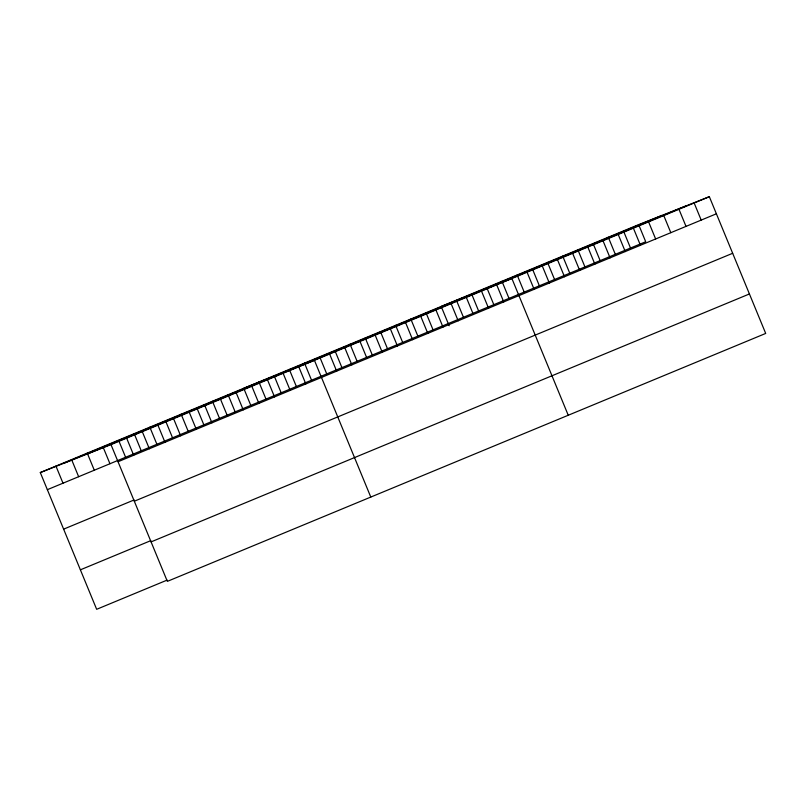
<?xml version="1.0" encoding="UTF-8"?>
<svg xmlns="http://www.w3.org/2000/svg" width="806" height="806" viewBox="0 0 806 806"><rect width="100%" height="100%" fill="white"/><g stroke="black" fill="none" stroke-linecap="round" stroke-linejoin="round"><path stroke-width="1.21" d="M40.3 472.568L638.654 224.632L709.34 196.694L765.7 333.432L167.346 581.368L110.986 444.63L40.3 472.568L96.66 609.306L167.074 580.119M63.624 463.349L661.978 215.414M87.663 453.849L686.017 205.913M110.986 444.63L709.34 196.694M47.353 489.675L645.707 241.74L638.654 224.632M118.039 461.737L716.393 213.802M63.624 529.149L134.048 499.972M134.31 501.221L732.664 253.286M80.388 569.822L150.803 540.645M151.075 541.894L749.429 293.958M694.157 202.991L701.2 220.098M678.964 209.288L686.017 226.395M663.771 215.575L670.824 232.682M648.588 221.872L655.641 238.979M633.395 228.169L640.448 245.276M623.461 230.929L630.514 248.036M618.212 234.465L625.265 251.563M608.278 237.216L615.321 254.323M603.019 240.752L610.071 257.86M593.559 244.651L600.138 260.62M587.836 247.049L594.878 264.156M577.892 249.81L584.944 266.917M572.643 253.346L579.695 270.443M562.709 256.106L569.761 273.204M557.45 259.633L564.502 276.74M547.516 262.393L554.568 279.501M542.267 265.93L549.319 283.037M532.796 269.829L539.375 285.798M527.074 272.226L534.126 289.334M517.14 274.987L524.192 292.084M568.24 415.251L511.891 278.513L441.194 306.451L449.154 325.755M501.947 281.274L508.999 298.381M496.698 284.81L503.75 301.918M486.764 287.571L493.816 304.678M481.504 291.107L488.557 308.214M471.57 293.868L478.623 310.975M466.321 297.394L473.374 314.501M456.851 301.303L463.44 317.262M451.128 303.691L458.181 320.798M435.945 309.988L442.988 327.095M426.011 312.748L433.054 329.856M420.752 316.284L427.805 333.382M410.818 319.035L417.871 336.142M405.569 322.571L412.612 339.679M395.625 325.332L402.678 342.439M390.376 328.868L397.429 345.976M380.442 331.629L387.495 348.736M375.183 335.165L382.235 352.262M365.249 337.916L372.301 355.023M360 341.452L367.052 358.559M350.066 344.212L357.108 361.32M344.807 347.749L351.859 364.856M334.873 350.509L341.925 367.617M329.624 354.046L336.666 371.153M319.68 356.806L326.732 373.903M370.79 497.07L314.431 360.332L243.744 388.27L250.787 405.378M304.497 363.093L311.549 380.2M298.784 366.821L305.837 383.928M289.304 369.39L296.356 386.497M283.128 373.309L290.18 390.406M274.584 376.825L281.163 392.794M267.481 379.787L274.534 396.895M258.928 381.973L265.98 399.081M251.835 386.276L258.887 403.383M236.188 392.754L243.231 409.861M228.088 394.759L235.14 411.866M220.532 399.242L227.584 416.349M212.441 401.237L219.494 418.344M204.885 405.73L211.938 422.838M196.795 407.725L203.847 424.833M189.239 412.209L196.291 429.316M181.138 414.213L188.191 431.311M173.592 418.697L180.635 435.804M165.492 420.692L172.544 437.799M157.936 425.185L164.988 442.282M149.845 427.18L156.898 444.287M142.289 431.663L149.342 448.771M134.199 433.658L141.241 450.766M126.643 438.152L133.695 455.259M119.016 441.285L125.595 457.254M102.896 446.635L109.948 463.732M87.249 453.113L94.302 470.22M71.603 459.601L78.645 476.709M55.946 466.08L62.999 483.187"/></g></svg>
